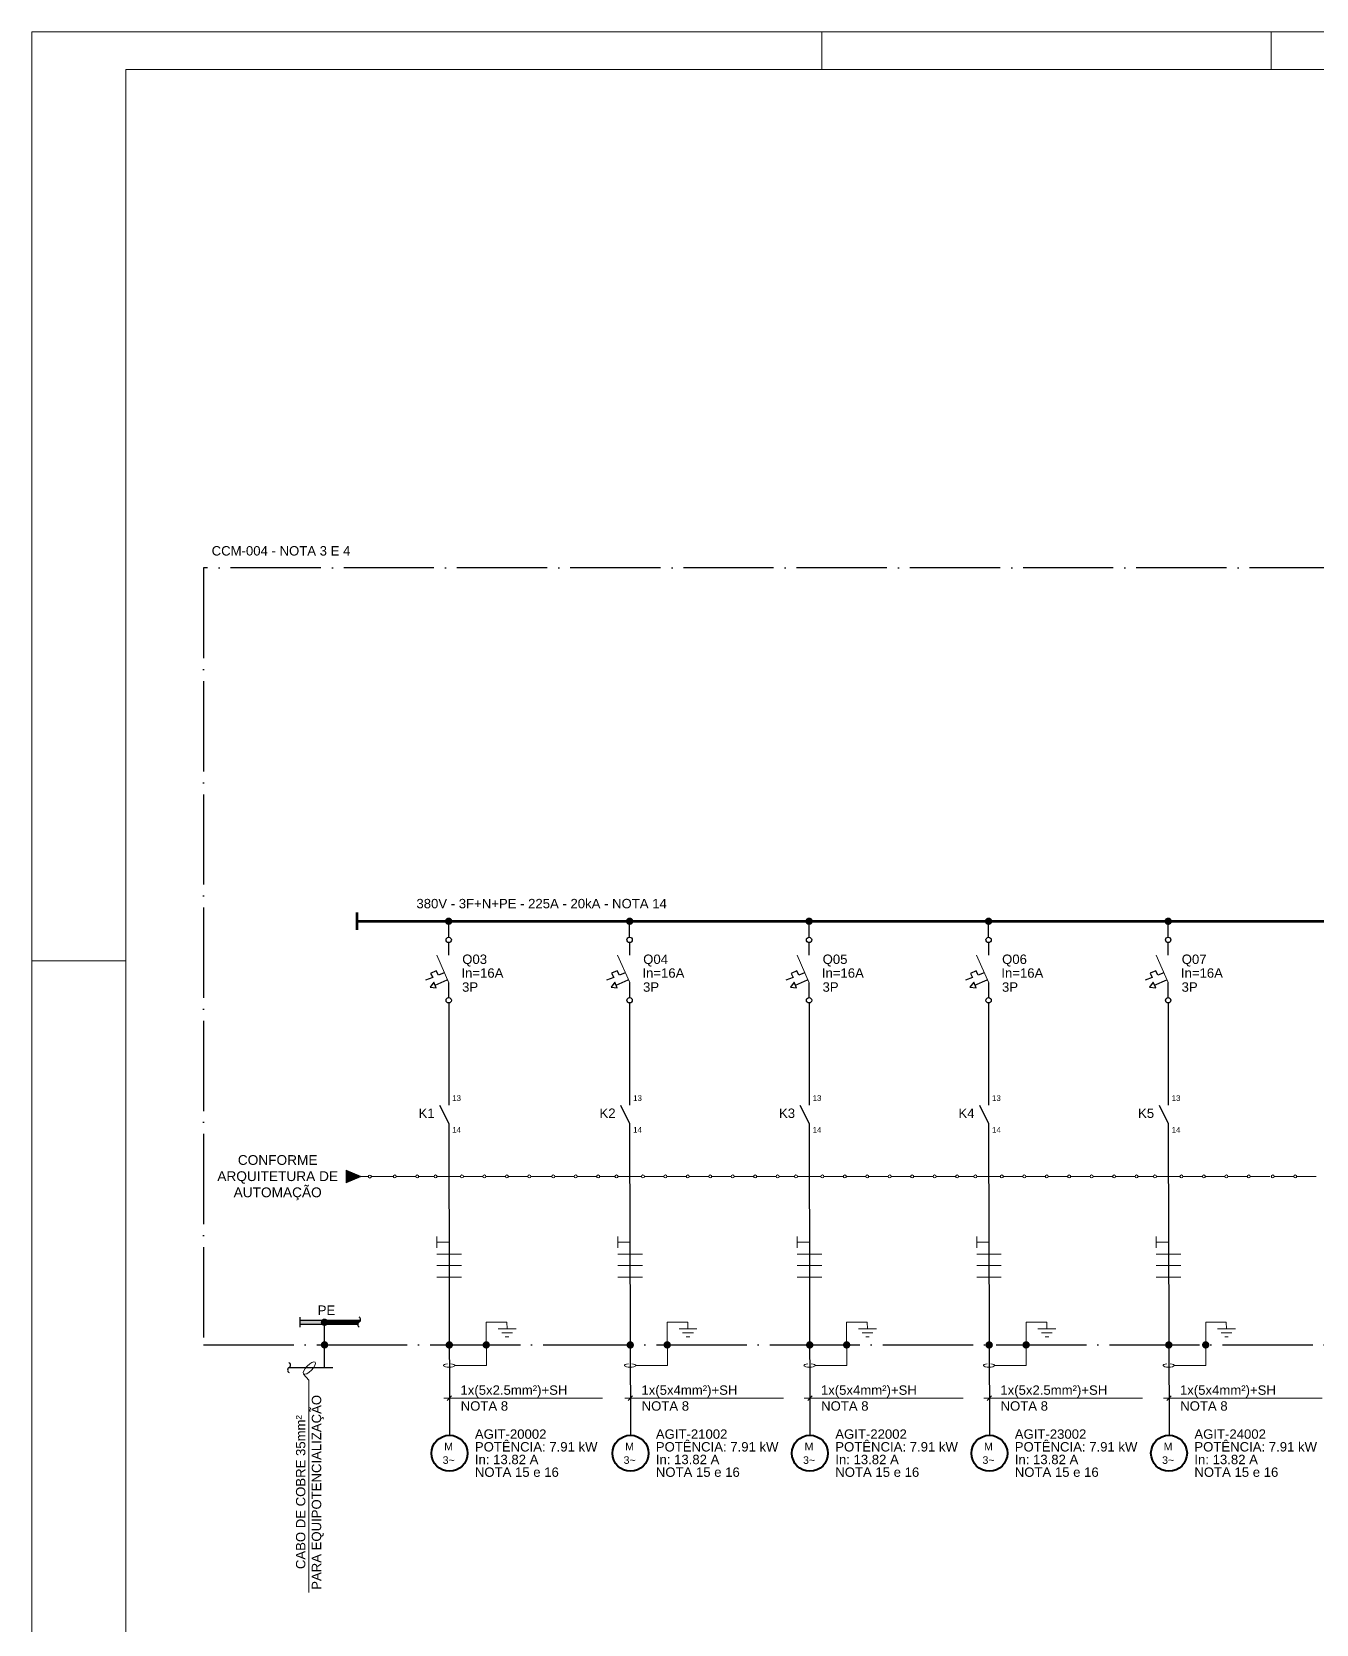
# Model space of a CAD drawing. Header units: inches. Extents: x 8060 to 14805, y -2003 to -1162.
# Drawn here: x 12226.6 to 12568, y -1585 to -1161.6 of the extents above; entities that cross this region are included whole.
import ezdxf
from ezdxf.enums import TextEntityAlignment as Align

# ---------------------------------------------------------------- set-up
doc = ezdxf.new("R2010")
doc.units = ezdxf.units.IN
doc.header["$MEASUREMENT"] = 0
doc.linetypes.add('ACAD_ISO04W100', pattern=[30, 24, -3, 0, -3])
for name, color, linetype in [('CABOS', 2, 'Continuous'), ('CAIXA DE IDENT.', 6, 'ACAD_ISO04W100'), ('COMPONENTES', 7, 'Continuous'), ('MOLDURA', 5, 'Continuous'), ('PDF2_AM_8', 7, 'Continuous'), ('PDF2_E-Auxiliar', 7, 'Continuous'), ('PDF2_E-barra F', 7, 'Continuous'), ('PDF2_E-Contato', 7, 'Continuous'), ('PDF2_E-TXT20', 7, 'Continuous'), ('PDF2_SCHEMA', 7, 'Continuous'), ('ROTAS', 7, 'Continuous'), ('TEXTO DES.', 2, 'Continuous')]:
    doc.layers.add(name, color=color, linetype=linetype)
doc.styles.add('PDF ArialMT', font='arial.ttf')

# ---------------------------------------------------------------- blocks, each defined once
blk = doc.blocks.new('ATERRAMENTO')
at = {"layer": 'ROTAS'}
h = blk.add_hatch(color=256, dxfattribs=at)
h.dxf.hatch_style = 1
h.paths.add_polyline_path([(6647.54, -699.87, 1), (6649.51, -699.87, 1)])
at = {"layer": 'PDF2_E-TXT20', "lineweight": 9}
blk.add_line((6640.17, -705.36), (6648.56, -705.36), dxfattribs=at)
for points in [[(6654.04, -695.59), (6654, -693.83), (6648.52, -693.83), (6648.56, -705.36)], [(6651.67, -695.59), (6656.44, -695.59)], [(6652.63, -696.65), (6655.48, -696.65)], [(6653.58, -697.68), (6654.53, -697.68)]]:
    blk.add_lwpolyline(points, dxfattribs=at)
for points in [[(6638.21, -704.92), (6637.5, -704.98), (6637.06, -705.19), (6637.17, -705.4)], [(6637.17, -705.4), (6637.28, -705.61), (6637.92, -705.77), (6638.66, -705.77)], [(6638.66, -705.77), (6639.41, -705.77), (6640.05, -705.61), (6640.16, -705.4)], [(6640.16, -705.4), (6640.27, -705.19), (6639.83, -704.98), (6639.11, -704.92)]]:
    blk.add_open_spline(points, degree=3, dxfattribs=at)
blk = doc.blocks.new('MOTOR TRI')
at = {"layer": 'COMPONENTES', "lineweight": 40}
blk.add_circle((6638.76, -725.71), 4.79, dxfattribs=at)
at = {"layer": 'COMPONENTES', "char_height": 2.01, "attachment_point": 4, "style": 'PDF ArialMT'}
for s, insert in [('M', (6637.35, -723.9)), ('3~', (6636.93, -727.52))]:
    blk.add_mtext(s, dxfattribs=dict(at, insert=insert))
blk = doc.blocks.new('SETA')
at = {"layer": 'ROTAS'}
h = blk.add_hatch(color=256, dxfattribs=at)
h.dxf.hatch_style = 1
h.paths.add_polyline_path([(5730.94, -872), (5726.96, -870.31), (5726.96, -873.69)])
at = {"layer": 'ROTAS', "lineweight": 9}
blk.add_lwpolyline([(5730.94, -872), (5726.96, -870.31), (5726.96, -873.69)], close=True, dxfattribs=at)
blk.add_lwpolyline([(5730.94, -872), (5726.96, -870.31), (5726.96, -873.69)], close=True, dxfattribs=at)
blk = doc.blocks.new('MOLDURA')
at = {"layer": 'MOLDURA', "lineweight": 15}
for p, q in [((3594.47, -1351.45), (2405.47, -1351.45)), ((2405.47, -1351.45), (2405.47, -2192.45)), ((2615.46, -1361.47), (2615.46, -1351.45)), ((2734.96, -1361.47), (2734.96, -1351.45)), ((2430.47, -2182.46), (2430.47, -1361.47)), ((2430.47, -1361.47), (3584.47, -1361.47)), ((2430.47, -1598.47), (2405.47, -1598.47))]:
    blk.add_line(p, q, dxfattribs=at)
blk = doc.blocks.new('CONTATOR')
at = {"layer": 'PDF2_SCHEMA', "lineweight": 30}
for p, q in [((11993.35, -4816.07), (11993.35, -4818.74)), ((11990.92, -4818.74), (11993.35, -4823.59)), ((11993.35, -4823.59), (11993.35, -4826.25))]:
    blk.add_line(p, q, dxfattribs=at)
at = {"layer": 'TEXTO DES.', "style": 'PDF ArialMT'}
for s, p in [('13', (11994.28, -4817.61)), ('14', (11994.28, -4826.07))]:
    blk.add_text(s, height=1.5, dxfattribs=at).set_placement(p)
blk = doc.blocks.new('MINIDISJ')
at = {"layer": 'PDF2_E-Auxiliar', "lineweight": 30}
for points in [[(11986.99, -4787.01), (11985.46, -4787.67), (11984.89, -4786.52), (11983.37, -4787.18), (11983.94, -4788.3), (11982.03, -4789)], [(11984.57, -4790.29), (11987.79, -4788.94)]]:
    blk.add_lwpolyline(points, dxfattribs=at)
blk.add_lwpolyline([(11984.23, -4789.49), (11983.22, -4790.86), (11984.87, -4791.01)], close=True, dxfattribs=at)
at = {"layer": 'PDF2_E-barra F', "lineweight": 30}
for points in [[(11988.21, -4782.33), (11988.21, -4779.03)], [(11988.21, -4793.68), (11988.21, -4789.66)]]:
    blk.add_lwpolyline(points, dxfattribs=at)
at = {"layer": 'PDF2_E-Contato', "lineweight": 9}
blk.add_lwpolyline([(11984.98, -4782.33), (11988.21, -4789.66)], dxfattribs=at)
at = {"layer": 'PDF2_E-TXT20', "lineweight": 30}
for centre in [(11988.18, -4778.29), (11988.18, -4794.35)]:
    blk.add_circle(centre, 0.709, dxfattribs=at)

msp = doc.modelspace()

# ---------------------------------------------------------------- hatches: boundary and pattern name
at = {"layer": 'COMPONENTES'}
h = msp.add_hatch(color=256, dxfattribs=at)
h.dxf.hatch_style = 1
h.paths.add_polyline_path([(12303.4, -1504.7, 1), (12305.38, -1504.7, 1)])
at = {"layer": 'ROTAS'}
h = msp.add_hatch(color=256, dxfattribs=at)
h.dxf.hatch_style = 1
h.paths.add_polyline_path([(12336.43, -1398.07, 1), (12338.41, -1398.07, 1)])
h = msp.add_hatch(color=256, dxfattribs=at)
h.dxf.hatch_style = 1
h.paths.add_polyline_path([(12384.54, -1398.07, 1), (12386.52, -1398.07, 1)])
h = msp.add_hatch(color=256, dxfattribs=at)
h.dxf.hatch_style = 1
h.paths.add_polyline_path([(12432.26, -1398.07, 1), (12434.23, -1398.07, 1)])
h = msp.add_hatch(color=256, dxfattribs=at)
h.dxf.hatch_style = 1
h.paths.add_polyline_path([(12479.97, -1398.07, 1), (12481.94, -1398.07, 1)])
h = msp.add_hatch(color=256, dxfattribs=at)
h.dxf.hatch_style = 1
h.paths.add_polyline_path([(12527.72, -1398.07, 1), (12529.69, -1398.07, 1)])
h = msp.add_hatch(color=256, dxfattribs=at)
h.dxf.hatch_style = 1
h.paths.add_polyline_path([(12303.43, -1510.71, 1), (12305.4, -1510.71, 1)])
h = msp.add_hatch(color=256, dxfattribs=at)
h.dxf.hatch_style = 1
h.paths.add_polyline_path([(12336.59, -1510.73, 1), (12338.57, -1510.73, 1)])
h = msp.add_hatch(color=256, dxfattribs=at)
h.dxf.hatch_style = 1
h.paths.add_polyline_path([(12384.7, -1510.73, 1), (12386.68, -1510.73, 1)])
h = msp.add_hatch(color=256, dxfattribs=at)
h.dxf.hatch_style = 1
h.paths.add_polyline_path([(12432.41, -1510.73, 1), (12434.39, -1510.73, 1)])
h = msp.add_hatch(color=256, dxfattribs=at)
h.dxf.hatch_style = 1
h.paths.add_polyline_path([(12480.12, -1510.73, 1), (12482.1, -1510.73, 1)])
h = msp.add_hatch(color=256, dxfattribs=at)
h.dxf.hatch_style = 1
h.paths.add_polyline_path([(12527.88, -1510.73, 1), (12529.85, -1510.73, 1)])

# ---------------------------------------------------------------- linework, layer by layer
at = {"layer": 'CABOS', "lineweight": 9}
for points in [[(12334.26, -1481.89), (12334.26, -1484.94)], [(12334.26, -1483.41), (12337.52, -1483.41)], [(12382.37, -1481.89), (12382.37, -1484.94)], [(12382.37, -1483.41), (12385.63, -1483.41)], [(12430.08, -1481.89), (12430.08, -1484.94)], [(12430.08, -1483.41), (12433.34, -1483.41)], [(12477.79, -1481.89), (12477.79, -1484.94)], [(12477.79, -1483.41), (12481.05, -1483.41)], [(12525.55, -1481.89), (12525.55, -1484.94)], [(12525.55, -1483.41), (12528.81, -1483.41)], [(12334.26, -1486.59), (12340.8, -1486.59)], [(12340.8, -1489.64), (12334.26, -1489.64), (12340.8, -1489.64)], [(12382.37, -1486.59), (12388.91, -1486.59)], [(12388.91, -1489.64), (12382.37, -1489.64), (12388.91, -1489.64)], [(12430.08, -1486.59), (12436.62, -1486.59)], [(12436.62, -1489.64), (12430.08, -1489.64), (12436.62, -1489.64)], [(12477.79, -1486.59), (12484.33, -1486.59)], [(12484.33, -1489.64), (12477.79, -1489.64), (12484.33, -1489.64)], [(12525.55, -1486.59), (12532.09, -1486.59)], [(12532.09, -1489.64), (12525.55, -1489.64), (12532.09, -1489.64)], [(12340.8, -1492.66), (12334.26, -1492.66), (12340.8, -1492.66)], [(12388.91, -1492.66), (12382.37, -1492.66), (12388.91, -1492.66)], [(12436.62, -1492.66), (12430.08, -1492.66), (12436.62, -1492.66)], [(12484.33, -1492.66), (12477.79, -1492.66), (12484.33, -1492.66)], [(12532.09, -1492.66), (12525.55, -1492.66), (12532.09, -1492.66)]]:
    msp.add_lwpolyline(points, dxfattribs=at)
at = {"layer": 'CAIXA DE IDENT.'}
msp.add_lwpolyline([(12272.27, -1304.13), (12272.27, -1510.74), (13206.36, -1510.74), (13206.41, -1304.13)], close=True, dxfattribs=at)
at = {"layer": 'COMPONENTES', "lineweight": 30}
for points in [[(12297.91, -1505.99), (12297.91, -1503.37)], [(12297.91, -1504.17), (12314.08, -1504.17)], [(12297.91, -1505.19), (12313.32, -1505.19)]]:
    msp.add_lwpolyline(points, dxfattribs=at)
at = {"layer": 'COMPONENTES', "lineweight": 0}
for points in [[(12314.08, -1504.17), (12304.39, -1504.17), (12314.08, -1504.17)], [(12314.04, -1504.3), (12304.73, -1504.3), (12314.04, -1504.3)], [(12313.36, -1505.06), (12304.73, -1505.06), (12313.36, -1505.06)], [(12313.96, -1504.43), (12304.85, -1504.43), (12313.96, -1504.43)], [(12313.41, -1504.94), (12304.85, -1504.94), (12313.41, -1504.94)], [(12313.91, -1504.51), (12304.9, -1504.51), (12313.91, -1504.51)], [(12313.57, -1504.77), (12304.9, -1504.77), (12313.57, -1504.77)], [(12313.49, -1504.85), (12304.9, -1504.85), (12313.49, -1504.85)]]:
    msp.add_lwpolyline(points, dxfattribs=at)
at = {"layer": 'COMPONENTES', "lineweight": 30}
for centre, start, end in [((12313.97, -1505.33), 118.3338, 241.6662), ((12313.25, -1503.98), 298.3338, 61.6662)]:
    msp.add_arc(centre, 0.741, start, end, dxfattribs=at)
at = {"layer": 'COMPONENTES', "transparency": 33554559}
for points in [[(12304.3, -1504.17), (12304.3, -1504.17), (12297.91, -1504.17)], [(12304.3, -1504.17), (12297.91, -1504.17), (12304.39, -1504.17)], [(12304.3, -1504.17), (12297.91, -1504.17), (12304.22, -1504.22)], [(12297.91, -1504.17), (12304.22, -1504.22), (12297.91, -1504.22)], [(12304.22, -1504.22), (12297.91, -1504.22), (12304.13, -1504.26)], [(12297.91, -1504.22), (12304.13, -1504.26), (12297.91, -1504.26)], [(12304.13, -1504.26), (12297.91, -1504.26), (12304.05, -1504.34)], [(12297.91, -1504.26), (12304.05, -1504.34), (12297.91, -1504.34)], [(12304.05, -1504.34), (12297.91, -1504.34), (12303.96, -1504.39)], [(12297.91, -1504.34), (12303.96, -1504.39), (12297.91, -1504.39)], [(12303.96, -1504.39), (12297.91, -1504.39), (12303.92, -1504.47)], [(12297.91, -1504.39), (12303.92, -1504.47), (12297.91, -1504.47)], [(12303.92, -1504.47), (12297.91, -1504.47), (12303.92, -1504.6)], [(12297.91, -1504.47), (12303.92, -1504.6), (12297.91, -1504.6)], [(12303.92, -1504.6), (12297.91, -1504.6), (12303.88, -1504.68)], [(12297.91, -1504.6), (12303.88, -1504.68), (12297.91, -1504.68)], [(12303.88, -1504.68), (12297.91, -1504.68), (12303.92, -1504.77)], [(12297.91, -1504.68), (12303.92, -1504.77), (12297.91, -1504.77)], [(12303.92, -1504.77), (12297.91, -1504.77), (12303.92, -1504.89)], [(12297.91, -1504.77), (12303.92, -1504.89), (12297.91, -1504.89)], [(12303.92, -1504.89), (12297.91, -1504.89), (12303.96, -1504.98)], [(12297.91, -1504.89), (12303.96, -1504.98), (12297.91, -1504.98)], [(12303.96, -1504.98), (12297.91, -1504.98), (12304.05, -1505.06)], [(12297.91, -1504.98), (12304.05, -1505.06), (12297.91, -1505.06)], [(12304.05, -1505.06), (12297.91, -1505.06), (12304.13, -1505.11)], [(12297.91, -1505.06), (12304.13, -1505.11), (12297.91, -1505.11)], [(12304.13, -1505.11), (12297.91, -1505.11), (12304.22, -1505.15)], [(12297.91, -1505.11), (12304.22, -1505.15), (12297.91, -1505.15)], [(12304.22, -1505.15), (12297.91, -1505.15), (12304.3, -1505.19)], [(12297.91, -1505.15), (12304.3, -1505.19), (12297.91, -1505.19)], [(12304.39, -1505.19), (12304.39, -1505.19), (12297.91, -1505.19)], [(12304.39, -1505.19), (12297.91, -1505.19), (12304.3, -1505.19)], [(12304.39, -1504.17), (12314.08, -1504.17), (12304.47, -1504.17)], [(12313.32, -1505.19), (12304.47, -1505.19), (12304.39, -1505.19)], [(12314.08, -1504.17), (12304.47, -1504.17), (12314.04, -1504.22)], [(12304.47, -1504.17), (12314.04, -1504.22), (12304.56, -1504.22)], [(12304.56, -1505.15), (12313.32, -1505.19), (12304.47, -1505.19)], [(12304.47, -1505.19), (12313.32, -1505.19), (12313.32, -1505.19)], [(12314.04, -1504.22), (12304.56, -1504.22), (12314.04, -1504.26)], [(12304.56, -1504.22), (12314.04, -1504.26), (12304.64, -1504.26)], [(12304.64, -1505.11), (12313.32, -1505.15), (12304.56, -1505.15)], [(12313.32, -1505.15), (12304.56, -1505.15), (12313.32, -1505.19)], [(12314.04, -1504.26), (12304.64, -1504.26), (12314.04, -1504.3)], [(12304.64, -1504.26), (12314.04, -1504.3), (12304.73, -1504.3)], [(12304.73, -1505.06), (12313.32, -1505.11), (12304.64, -1505.11)], [(12313.32, -1505.11), (12304.64, -1505.11), (12313.32, -1505.15)], [(12304.73, -1504.3), (12314.04, -1504.3), (12314.04, -1504.3)], [(12314.04, -1504.3), (12304.73, -1504.3), (12314, -1504.34)], [(12304.73, -1504.3), (12314, -1504.34), (12304.81, -1504.34)], [(12304.81, -1505.02), (12313.36, -1505.06), (12304.73, -1505.06)], [(12304.73, -1505.06), (12313.36, -1505.06), (12313.36, -1505.06)], [(12313.36, -1505.06), (12304.73, -1505.06), (12313.32, -1505.11)], [(12314, -1504.34), (12304.81, -1504.34), (12313.96, -1504.43)], [(12304.81, -1504.34), (12313.96, -1504.43), (12304.85, -1504.43)], [(12304.85, -1504.94), (12313.36, -1505.02), (12304.81, -1505.02)], [(12313.36, -1505.02), (12304.81, -1505.02), (12313.36, -1505.06)], [(12304.85, -1504.43), (12313.96, -1504.43), (12313.96, -1504.43)], [(12313.96, -1504.43), (12304.85, -1504.43), (12313.91, -1504.51)], [(12304.85, -1504.43), (12313.91, -1504.51), (12304.9, -1504.51)], [(12304.9, -1504.85), (12313.41, -1504.94), (12304.85, -1504.94)], [(12304.85, -1504.94), (12313.41, -1504.94), (12313.41, -1504.94)], [(12313.41, -1504.94), (12304.85, -1504.94), (12313.36, -1505.02)], [(12304.9, -1504.51), (12313.91, -1504.51), (12313.91, -1504.51)], [(12313.91, -1504.51), (12304.9, -1504.51), (12313.83, -1504.6)], [(12304.9, -1504.51), (12313.83, -1504.6), (12304.9, -1504.6)], [(12313.79, -1504.6), (12313.79, -1504.6), (12304.9, -1504.6)], [(12313.79, -1504.6), (12304.9, -1504.6), (12313.83, -1504.6)], [(12313.79, -1504.6), (12304.9, -1504.6), (12313.7, -1504.68)], [(12304.9, -1504.6), (12313.7, -1504.68), (12304.9, -1504.68)], [(12313.7, -1504.68), (12304.9, -1504.68), (12313.57, -1504.77)], [(12304.9, -1504.68), (12313.57, -1504.77), (12304.9, -1504.77)], [(12304.9, -1504.77), (12313.57, -1504.77), (12313.57, -1504.77)], [(12313.57, -1504.77), (12304.9, -1504.77), (12313.49, -1504.85)], [(12304.9, -1504.77), (12313.49, -1504.85), (12304.9, -1504.85)], [(12304.9, -1504.85), (12313.49, -1504.85), (12313.49, -1504.85)], [(12313.49, -1504.85), (12304.9, -1504.85), (12313.41, -1504.94)]]:
    msp.add_solid(points, dxfattribs=at)
at = {"layer": 'PDF2_AM_8', "lineweight": 9}
for points in [[(12334.32, -1465.93), (12335.1, -1465.93), (12335.1, -1465.93), (12339.78, -1465.93), (12340.54, -1465.93)], [(12382.43, -1465.92), (12383.21, -1465.92), (12383.21, -1465.92), (12387.89, -1465.92), (12388.65, -1465.92)], [(12430.14, -1465.92), (12430.92, -1465.92), (12430.92, -1465.92), (12435.6, -1465.92), (12436.36, -1465.92)], [(12477.85, -1465.92), (12478.63, -1465.92), (12478.63, -1465.92), (12483.31, -1465.92), (12484.07, -1465.92)], [(12525.6, -1465.92), (12526.39, -1465.92), (12526.39, -1465.92), (12531.06, -1465.92), (12531.83, -1465.92)]]:
    msp.add_lwpolyline(points, dxfattribs=at)
at = {"layer": 'ROTAS'}
for p, q in [((12337.42, -1419.8), (12337.42, -1444.3)), ((12385.53, -1419.79), (12385.53, -1444.29)), ((12433.24, -1419.8), (12433.24, -1444.3)), ((12480.95, -1419.8), (12480.95, -1444.3)), ((12528.7, -1419.79), (12528.7, -1444.29)), ((12337.42, -1454.48), (12337.64, -1534.75)), ((12385.53, -1454.47), (12385.75, -1534.74)), ((12433.24, -1454.48), (12433.46, -1534.75)), ((12480.95, -1454.48), (12481.17, -1534.75)), ((12528.7, -1454.47), (12528.93, -1534.74)), ((12304.42, -1516.78), (12304.42, -1504.68))]:
    msp.add_line(p, q, dxfattribs=at)
at = {"layer": 'ROTAS', "lineweight": 60}
for points in [[(12313.03, -1395.77), (12313.03, -1400.39)], [(12313.03, -1398.08), (13169.28, -1398.08)]]:
    msp.add_lwpolyline(points, dxfattribs=at)
at = {"layer": 'ROTAS', "lineweight": 30}
for points in [[(12337.42, -1402.34), (12337.42, -1398.07)], [(12385.53, -1402.34), (12385.53, -1398.07)], [(12433.24, -1402.34), (12433.24, -1398.07)], [(12480.95, -1402.34), (12480.95, -1398.07)], [(12528.7, -1402.34), (12528.7, -1398.07)], [(12306.57, -1516.78), (12294.96, -1516.78)]]:
    msp.add_lwpolyline(points, dxfattribs=at)
at = {"layer": 'ROTAS', "lineweight": 9}
for points in [[(12314.11, -1465.94), (12314.99, -1465.94), (12316.05, -1465.94)], [(12316.85, -1465.94), (12320.96, -1465.94), (12322.68, -1465.93)], [(12323.48, -1465.93), (12327.59, -1465.93), (12328.65, -1465.93)], [(12329.45, -1465.93), (12333.51, -1465.93), (12333.51, -1465.93)], [(12341.35, -1465.93), (12345.45, -1465.93), (12346.51, -1465.93)], [(12347.31, -1465.93), (12351.42, -1465.93), (12352.48, -1465.93)], [(12353.28, -1465.93), (12357.39, -1465.93), (12358.45, -1465.93)], [(12359.25, -1465.93), (12363.36, -1465.93), (12364.82, -1465.93)], [(12365.63, -1465.93), (12369.73, -1465.93), (12370.79, -1465.93)], [(12371.59, -1465.93), (12375.7, -1465.93), (12376.76, -1465.93)], [(12377.56, -1465.93), (12381.63, -1465.93), (12381.63, -1465.93)], [(12389.46, -1465.93), (12393.56, -1465.93), (12394.62, -1465.93)], [(12395.43, -1465.93), (12399.53, -1465.93), (12400.59, -1465.93)], [(12401.4, -1465.93), (12405.5, -1465.93), (12406.56, -1465.93)], [(12407.37, -1465.93), (12411.47, -1465.93), (12412.53, -1465.93)], [(12413.34, -1465.93), (12417.44, -1465.93), (12418.5, -1465.93)], [(12419.3, -1465.93), (12423.41, -1465.93), (12424.47, -1465.93)], [(12425.27, -1465.93), (12429.34, -1465.93), (12429.34, -1465.93)], [(12437.17, -1465.93), (12441.27, -1465.93), (12442.33, -1465.93)], [(12443.14, -1465.93), (12447.24, -1465.93), (12448.3, -1465.93)], [(12449.11, -1465.93), (12453.21, -1465.93), (12454.27, -1465.93)], [(12455.08, -1465.93), (12459.18, -1465.93), (12460.24, -1465.93)], [(12461.05, -1465.93), (12465.15, -1465.93), (12466.21, -1465.93)], [(12467.02, -1465.93), (12471.12, -1465.93), (12472.18, -1465.93)], [(12472.98, -1465.93), (12477.05, -1465.93), (12477.05, -1465.93)], [(12484.88, -1465.93), (12488.99, -1465.93), (12490.04, -1465.93)], [(12490.85, -1465.93), (12494.95, -1465.93), (12496.01, -1465.93)], [(12496.82, -1465.93), (12500.92, -1465.93), (12501.98, -1465.93)], [(12502.79, -1465.93), (12506.89, -1465.93), (12507.95, -1465.93)], [(12508.76, -1465.93), (12512.86, -1465.93), (12513.92, -1465.93)], [(12514.73, -1465.93), (12518.83, -1465.93), (12519.89, -1465.93)], [(12520.69, -1465.93), (12524.76, -1465.93), (12524.76, -1465.93)], [(12532.63, -1465.93), (12536.74, -1465.93), (12537.8, -1465.93)], [(12538.6, -1465.93), (12542.71, -1465.93), (12543.77, -1465.93)], [(12544.57, -1465.93), (12548.68, -1465.93), (12549.73, -1465.93)], [(12550.54, -1465.93), (12554.65, -1465.93), (12555.7, -1465.93)], [(12556.91, -1465.93), (12561.02, -1465.93), (12562.08, -1465.93)], [(12562.88, -1465.93), (12566.99, -1465.93), (12568.05, -1465.93)], [(12300.22, -1576.56), (12300.22, -1520.12), (12298.78, -1518.51)], [(12336.15, -1524.88), (12378.35, -1524.88)], [(12337.04, -1525.51), (12338.2, -1524.22)], [(12384.26, -1524.88), (12426.46, -1524.88)], [(12385.15, -1525.51), (12386.32, -1524.22)], [(12431.97, -1524.88), (12474.17, -1524.88)], [(12432.86, -1525.51), (12434.03, -1524.22)], [(12479.69, -1524.86), (12521.89, -1524.86)], [(12480.57, -1525.51), (12481.74, -1524.22)], [(12527.44, -1524.88), (12569.63, -1524.88)], [(12528.32, -1525.51), (12529.49, -1524.22)]]:
    msp.add_lwpolyline(points, dxfattribs=at)
for centre in [(12316.45, -1465.94), (12323.08, -1465.93), (12329.05, -1465.93), (12333.92, -1465.92), (12340.94, -1465.93), (12346.91, -1465.93), (12352.88, -1465.93), (12358.85, -1465.93), (12365.22, -1465.93), (12371.19, -1465.93), (12377.16, -1465.93), (12382.03, -1465.92), (12389.06, -1465.93), (12395.03, -1465.93), (12400.99, -1465.93), (12406.96, -1465.93), (12412.93, -1465.93), (12418.9, -1465.93), (12424.87, -1465.93), (12429.74, -1465.92), (12436.77, -1465.93), (12442.74, -1465.93), (12448.7, -1465.93), (12454.67, -1465.93), (12460.64, -1465.93), (12466.61, -1465.93), (12472.58, -1465.93), (12477.45, -1465.92), (12484.48, -1465.93), (12490.45, -1465.93), (12496.42, -1465.93), (12502.38, -1465.93), (12508.35, -1465.93), (12514.32, -1465.93), (12520.29, -1465.93), (12525.2, -1465.92), (12532.23, -1465.93), (12538.2, -1465.93), (12544.17, -1465.93), (12550.14, -1465.93), (12556.51, -1465.93), (12562.48, -1465.93)]:
    msp.add_circle(centre, 0.402, dxfattribs=at)
at = {"layer": 'ROTAS', "lineweight": 30}
for centre, start, end in [((12294.61, -1516.08), 298.3338, 61.6662), ((12295.33, -1517.39), 118.3338, 241.6662)]:
    msp.add_arc(centre, 0.741, start, end, dxfattribs=at)
at = {"layer": 'ROTAS', "lineweight": 9}
for points in [[(12301.91, -1515.33), (12301.61, -1515.03), (12300.67, -1515.47), (12299.82, -1516.33)], [(12300.93, -1517.43), (12301.78, -1516.58), (12302.22, -1515.64), (12301.91, -1515.33)], [(12299.82, -1516.33), (12298.97, -1517.18), (12298.54, -1518.12), (12298.84, -1518.43)], [(12298.84, -1518.43), (12299.15, -1518.73), (12300.09, -1518.29), (12300.93, -1517.43)]]:
    msp.add_open_spline(points, degree=3, dxfattribs=at)

# ---------------------------------------------------------------- block references
msp.add_blockref('MOLDURA', (9821.13, 189.88))
at = {"layer": 'CAIXA DE IDENT.'}
for p in [(5698.88, -813.83), (5746.99, -813.83), (5794.7, -813.83), (5842.41, -813.83), (5890.16, -813.83)]:
    msp.add_blockref('MOTOR TRI', p, dxfattribs=at)
at = {"layer": 'COMPONENTES'}
for p in [(5698.88, -810.85), (5746.99, -810.85), (5794.7, -810.85), (5842.41, -810.85), (5890.16, -810.85)]:
    msp.add_blockref('ATERRAMENTO', p, dxfattribs=at)
at = {"layer": 'ROTAS'}
for name, p in [('MINIDISJ', (349.24, 3375.26)), ('MINIDISJ', (397.35, 3375.27)), ('MINIDISJ', (445.06, 3375.26)), ('MINIDISJ', (492.77, 3375.26)), ('MINIDISJ', (540.52, 3375.27)), ('CONTATOR', (344.07, 3371.77)), ('CONTATOR', (392.18, 3371.78)), ('CONTATOR', (439.89, 3371.77)), ('CONTATOR', (487.6, 3371.77)), ('CONTATOR', (535.35, 3371.78)), ('SETA', (6583.18, -593.94))]:
    msp.add_blockref(name, p, dxfattribs=at)

# ---------------------------------------------------------------- texts
at = {"layer": 'CABOS', "char_height": 2.5, "attachment_point": 4, "rotation": 90, "style": 'PDF ArialMT'}
for s, insert in [('PARA EQUIPOTENCIALIZAÇÃO', (12302.65, -1575.83)), ('CABO DE COBRE 35mm²', (12298.08, -1570.33))]:
    msp.add_mtext(s, dxfattribs=dict(at, insert=insert))
at = {"layer": 'TEXTO DES.', "style": 'PDF ArialMT'}
for s, p in [('Q03', (12341.02, -1409.42)), ('Q04', (12389.13, -1409.42)), ('Q05', (12436.84, -1409.42)), ('Q06', (12484.55, -1409.42)), ('Q07', (12532.31, -1409.42)), ('In=16A', (12340.8, -1413.08)), ('In=16A', (12388.92, -1413.08)), ('In=16A', (12436.63, -1413.08)), ('In=16A', (12484.34, -1413.08)), ('In=16A', (12532.09, -1413.08)), ('3P', (12340.98, -1416.81)), ('3P', (12389.09, -1416.81)), ('3P', (12436.81, -1416.81)), ('3P', (12484.52, -1416.81)), ('3P', (12532.27, -1416.81)), ('1x(5x2.5mm²)+SH', (12340.55, -1523.98)), ('1x(5x4mm²)+SH', (12388.66, -1523.98)), ('1x(5x4mm²)+SH', (12436.37, -1523.98)), ('1x(5x2.5mm²)+SH', (12484.08, -1523.98)), ('1x(5x4mm²)+SH', (12531.83, -1523.98)), ('NOTA 8', (12340.61, -1528.2)), ('NOTA 8', (12388.72, -1528.2)), ('NOTA 8', (12436.43, -1528.2)), ('NOTA 8', (12484.14, -1528.2)), ('NOTA 8', (12531.9, -1528.2)), ('AGIT-20002', (12344.38, -1535.68)), ('POTÊNCIA: 7.91 kW', (12344.38, -1539.06)), ('AGIT-21002', (12392.49, -1535.68)), ('POTÊNCIA: 7.91 kW', (12392.49, -1539.06)), ('AGIT-22002', (12440.2, -1535.68)), ('POTÊNCIA: 7.91 kW', (12440.2, -1539.06)), ('AGIT-23002', (12487.92, -1535.68)), ('POTÊNCIA: 7.91 kW', (12487.92, -1539.06)), ('AGIT-24002', (12535.67, -1535.68)), ('POTÊNCIA: 7.91 kW', (12535.67, -1539.06)), ('In: 13.82 A', (12344.38, -1542.43)), ('In: 13.82 A', (12392.49, -1542.43)), ('In: 13.82 A', (12440.2, -1542.43)), ('In: 13.82 A', (12487.92, -1542.43)), ('In: 13.82 A', (12535.67, -1542.43)), ('NOTA 15 e 16', (12344.38, -1545.8)), ('NOTA 15 e 16', (12392.49, -1545.8)), ('NOTA 15 e 16', (12440.2, -1545.8)), ('NOTA 15 e 16', (12487.92, -1545.8)), ('NOTA 15 e 16', (12535.67, -1545.8))]:
    msp.add_text(s, height=2.5, dxfattribs=at).set_placement(p)
for s, p in [('K1', (12333.68, -1449.12)), ('K2', (12381.79, -1449.11)), ('K3', (12429.51, -1449.12)), ('K4', (12477.22, -1449.12)), ('K5', (12524.97, -1449.11))]:
    msp.add_text(s, height=2.5, dxfattribs=at).set_placement(p, align=Align.MIDDLE_RIGHT)
for s, height, p in [('CONFORME', 2.601, (12291.95, -1463.63)), ('ARQUITETURA DE', 2.6014, (12291.95, -1467.93)), ('AUTOMAÇÃO', 2.601, (12291.95, -1472.23))]:
    msp.add_text(s, height=height, dxfattribs=at).set_placement(p, align=Align.BOTTOM_CENTER)
at = {"layer": 'TEXTO DES.', "char_height": 2.5, "attachment_point": 4, "style": 'PDF ArialMT'}
for s, insert in [('CCM-004 - NOTA 3 E 4', (12274.4, -1299.59)), ('380V - 3F+N+PE - 225A - 20kA - NOTA 14', (12328.84, -1393.39)), (' PE', (12301.63, -1501.48))]:
    msp.add_mtext(s, dxfattribs=dict(at, insert=insert))

doc.saveas('drawing.dxf')
